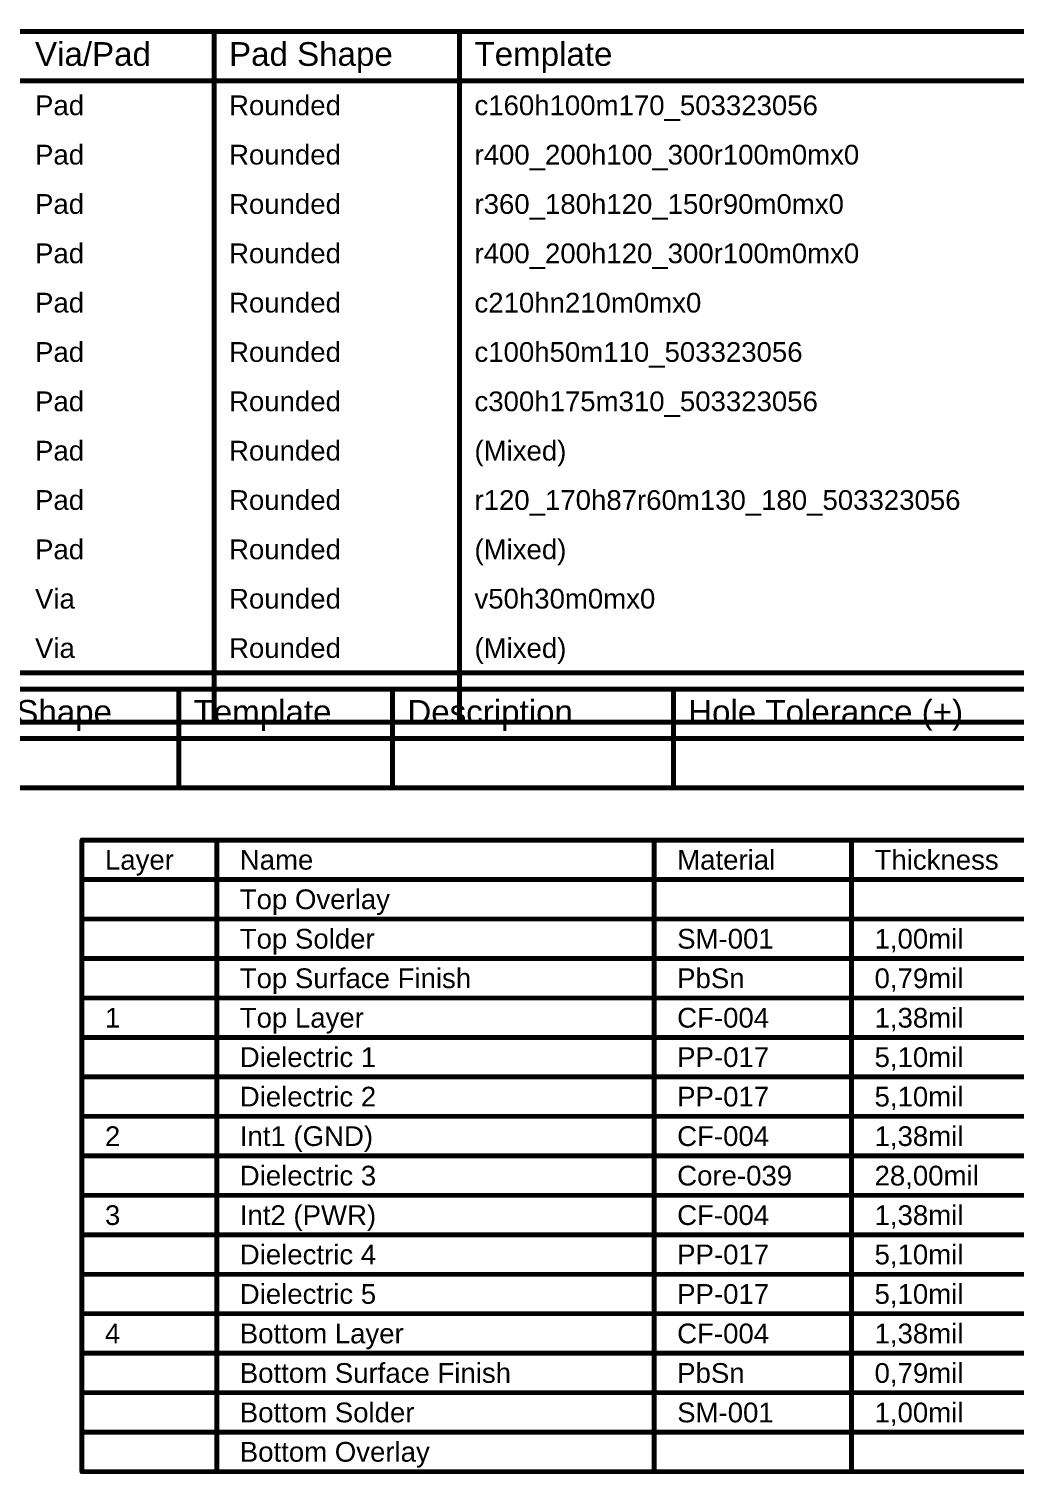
# Model space of a CAD drawing. Header units: inches. Extents: x -21 to 344, y -3 to 240.
# Drawn here: x 106.9 to 183, y 128.2 to 239.8 of the extents above; entities that cross this region are included whole.
import ezdxf

# ---------------------------------------------------------------- set-up
doc = ezdxf.new("R2010")
doc.units = ezdxf.units.IN
doc.layers.add('Drill Drawing', color=1, linetype='Continuous')
doc.layers.add('Top Layer', color=1, linetype='Continuous')
doc.styles.add('Arial', font='', dxfattribs={"height": 0.2})
doc.styles.get('Arial').set_extended_font_data('Arial')

msp = doc.modelspace()

# ---------------------------------------------------------------- linework, layer by layer
at = {"layer": 'Drill Drawing'}
for points in [[(-20.51, 239.58, 0.381, 0.381, 0), (343.67, 239.58, 0.381, 0.381, 0)], [(121.21, 186.24, 0.381, 0.381, 0), (121.21, 239.58, 0.381, 0.381, 0)], [(140.15, 186.24, 0.381, 0.381, 0), (140.15, 239.58, 0.381, 0.381, 0)], [(-20.51, 235.77, 0.381, 0.381, 0), (343.67, 235.77, 0.381, 0.381, 0)], [(-20.51, 190.05, 0.381, 0.381, 0), (343.67, 190.05, 0.381, 0.381, 0)], [(-20.51, 188.78, 0.381, 0.381, 0), (282.02, 188.78, 0.381, 0.381, 0)], [(-20.51, 188.78, 0.381, 0.381, 0), (282.02, 188.78, 0.381, 0.381, 0)], [(-20.51, 188.78, 0.381, 0.381, 0), (282.02, 188.78, 0.381, 0.381, 0)], [(-20.51, 188.78, 0.381, 0.381, 0), (282.02, 188.78, 0.381, 0.381, 0)], [(118.47, 181.16, 0.381, 0.381, 0), (118.47, 188.78, 0.381, 0.381, 0)], [(118.47, 181.16, 0.381, 0.381, 0), (118.47, 188.78, 0.381, 0.381, 0)], [(118.47, 181.16, 0.381, 0.381, 0), (118.47, 188.78, 0.381, 0.381, 0)], [(118.47, 181.16, 0.381, 0.381, 0), (118.47, 188.78, 0.381, 0.381, 0)], [(134.97, 181.16, 0.381, 0.381, 0), (134.97, 188.78, 0.381, 0.381, 0)], [(134.97, 181.16, 0.381, 0.381, 0), (134.97, 188.78, 0.381, 0.381, 0)], [(134.97, 181.16, 0.381, 0.381, 0), (134.97, 188.78, 0.381, 0.381, 0)], [(134.97, 181.16, 0.381, 0.381, 0), (134.97, 188.78, 0.381, 0.381, 0)], [(156.66, 181.16, 0.381, 0.381, 0), (156.66, 188.78, 0.381, 0.381, 0)], [(156.66, 181.16, 0.381, 0.381, 0), (156.66, 188.78, 0.381, 0.381, 0)], [(156.66, 181.16, 0.381, 0.381, 0), (156.66, 188.78, 0.381, 0.381, 0)], [(156.66, 181.16, 0.381, 0.381, 0), (156.66, 188.78, 0.381, 0.381, 0)], [(-20.51, 186.24, 0.381, 0.381, 0), (343.67, 186.24, 0.381, 0.381, 0)], [(-20.51, 184.97, 0.381, 0.381, 0), (282.02, 184.97, 0.381, 0.381, 0)], [(-20.51, 184.97, 0.381, 0.381, 0), (282.02, 184.97, 0.381, 0.381, 0)], [(-20.51, 184.97, 0.381, 0.381, 0), (282.02, 184.97, 0.381, 0.381, 0)], [(-20.51, 184.97, 0.381, 0.381, 0), (282.02, 184.97, 0.381, 0.381, 0)], [(-20.51, 184.97, 0.381, 0.381, 0), (282.02, 184.97, 0.381, 0.381, 0)], [(-20.51, 184.97, 0.381, 0.381, 0), (282.02, 184.97, 0.381, 0.381, 0)], [(-20.51, 184.97, 0.381, 0.381, 0), (282.02, 184.97, 0.381, 0.381, 0)], [(-20.51, 184.97, 0.381, 0.381, 0), (282.02, 184.97, 0.381, 0.381, 0)], [(-20.51, 181.16, 0.381, 0.381, 0), (282.02, 181.16, 0.381, 0.381, 0)], [(-20.51, 181.16, 0.381, 0.381, 0), (282.02, 181.16, 0.381, 0.381, 0)], [(-20.51, 181.16, 0.381, 0.381, 0), (282.02, 181.16, 0.381, 0.381, 0)], [(-20.51, 181.16, 0.381, 0.381, 0), (282.02, 181.16, 0.381, 0.381, 0)]]:
    msp.add_lwpolyline(points, format="xyseb", dxfattribs=at)
for points in [[(121.11, 239.58, 0.191, 0.191, 1), (121.3, 239.58, 0.191, 0.191, 1)], [(140.06, 239.58, 0.191, 0.191, 1), (140.25, 239.58, 0.191, 0.191, 1)], [(118.37, 188.78, 0.191, 0.191, 1), (118.56, 188.78, 0.191, 0.191, 1)], [(118.37, 188.78, 0.191, 0.191, 1), (118.56, 188.78, 0.191, 0.191, 1)], [(118.37, 188.78, 0.191, 0.191, 1), (118.56, 188.78, 0.191, 0.191, 1)], [(118.37, 188.78, 0.191, 0.191, 1), (118.56, 188.78, 0.191, 0.191, 1)], [(134.88, 188.78, 0.191, 0.191, 1), (135.07, 188.78, 0.191, 0.191, 1)], [(134.88, 188.78, 0.191, 0.191, 1), (135.07, 188.78, 0.191, 0.191, 1)], [(134.88, 188.78, 0.191, 0.191, 1), (135.07, 188.78, 0.191, 0.191, 1)], [(134.88, 188.78, 0.191, 0.191, 1), (135.07, 188.78, 0.191, 0.191, 1)], [(156.56, 188.78, 0.191, 0.191, 1), (156.75, 188.78, 0.191, 0.191, 1)], [(156.56, 188.78, 0.191, 0.191, 1), (156.75, 188.78, 0.191, 0.191, 1)], [(156.56, 188.78, 0.191, 0.191, 1), (156.75, 188.78, 0.191, 0.191, 1)], [(156.56, 188.78, 0.191, 0.191, 1), (156.75, 188.78, 0.191, 0.191, 1)], [(121.11, 186.24, 0.191, 0.191, 1), (121.3, 186.24, 0.191, 0.191, 1)], [(140.06, 186.24, 0.191, 0.191, 1), (140.25, 186.24, 0.191, 0.191, 1)], [(118.37, 181.16, 0.191, 0.191, 1), (118.56, 181.16, 0.191, 0.191, 1)], [(118.37, 181.16, 0.191, 0.191, 1), (118.56, 181.16, 0.191, 0.191, 1)], [(118.37, 181.16, 0.191, 0.191, 1), (118.56, 181.16, 0.191, 0.191, 1)], [(118.37, 181.16, 0.191, 0.191, 1), (118.56, 181.16, 0.191, 0.191, 1)], [(134.88, 181.16, 0.191, 0.191, 1), (135.07, 181.16, 0.191, 0.191, 1)], [(134.88, 181.16, 0.191, 0.191, 1), (135.07, 181.16, 0.191, 0.191, 1)], [(134.88, 181.16, 0.191, 0.191, 1), (135.07, 181.16, 0.191, 0.191, 1)], [(134.88, 181.16, 0.191, 0.191, 1), (135.07, 181.16, 0.191, 0.191, 1)], [(156.56, 181.16, 0.191, 0.191, 1), (156.75, 181.16, 0.191, 0.191, 1)], [(156.56, 181.16, 0.191, 0.191, 1), (156.75, 181.16, 0.191, 0.191, 1)], [(156.56, 181.16, 0.191, 0.191, 1), (156.75, 181.16, 0.191, 0.191, 1)], [(156.56, 181.16, 0.191, 0.191, 1), (156.75, 181.16, 0.191, 0.191, 1)]]:
    msp.add_lwpolyline(points, format="xyseb", close=True, dxfattribs=at)
at = {"layer": 'Top Layer'}
for points in [[(110.99, 177.13, 0.381, 0.381, 0), (229.83, 177.13, 0.381, 0.381, 0)], [(110.99, 128.36, 0.381, 0.381, 0), (110.99, 177.13, 0.381, 0.381, 0)], [(121.4, 128.36, 0.381, 0.381, 0), (121.4, 177.13, 0.381, 0.381, 0)], [(155.17, 128.36, 0.381, 0.381, 0), (155.17, 177.13, 0.381, 0.381, 0)], [(170.41, 128.36, 0.381, 0.381, 0), (170.41, 177.13, 0.381, 0.381, 0)], [(110.99, 174.08, 0.381, 0.381, 0), (229.83, 174.08, 0.381, 0.381, 0)], [(110.99, 171.04, 0.381, 0.381, 0), (121.4, 171.04, 0.381, 0.381, 0)], [(121.4, 171.04, 0.381, 0.381, 0), (155.17, 171.04, 0.381, 0.381, 0)], [(155.17, 171.04, 0.381, 0.381, 0), (170.41, 171.04, 0.381, 0.381, 0)], [(170.41, 171.04, 0.381, 0.381, 0), (186.92, 171.04, 0.381, 0.381, 0)], [(110.99, 167.99, 0.381, 0.381, 0), (121.4, 167.99, 0.381, 0.381, 0)], [(121.4, 167.99, 0.381, 0.381, 0), (155.17, 167.99, 0.381, 0.381, 0)], [(155.17, 167.99, 0.381, 0.381, 0), (170.41, 167.99, 0.381, 0.381, 0)], [(170.41, 167.99, 0.381, 0.381, 0), (186.92, 167.99, 0.381, 0.381, 0)], [(110.99, 164.94, 0.381, 0.381, 0), (121.4, 164.94, 0.381, 0.381, 0)], [(121.4, 164.94, 0.381, 0.381, 0), (155.17, 164.94, 0.381, 0.381, 0)], [(155.17, 164.94, 0.381, 0.381, 0), (170.41, 164.94, 0.381, 0.381, 0)], [(170.41, 164.94, 0.381, 0.381, 0), (186.92, 164.94, 0.381, 0.381, 0)], [(110.99, 161.89, 0.381, 0.381, 0), (121.4, 161.89, 0.381, 0.381, 0)], [(121.4, 161.89, 0.381, 0.381, 0), (155.17, 161.89, 0.381, 0.381, 0)], [(155.17, 161.89, 0.381, 0.381, 0), (170.41, 161.89, 0.381, 0.381, 0)], [(170.41, 161.89, 0.381, 0.381, 0), (186.92, 161.89, 0.381, 0.381, 0)], [(110.99, 158.84, 0.381, 0.381, 0), (121.4, 158.84, 0.381, 0.381, 0)], [(121.4, 158.84, 0.381, 0.381, 0), (155.17, 158.84, 0.381, 0.381, 0)], [(155.17, 158.84, 0.381, 0.381, 0), (170.41, 158.84, 0.381, 0.381, 0)], [(170.41, 158.84, 0.381, 0.381, 0), (186.92, 158.84, 0.381, 0.381, 0)], [(110.99, 155.8, 0.381, 0.381, 0), (121.4, 155.8, 0.381, 0.381, 0)], [(121.4, 155.8, 0.381, 0.381, 0), (155.17, 155.8, 0.381, 0.381, 0)], [(155.17, 155.8, 0.381, 0.381, 0), (170.41, 155.8, 0.381, 0.381, 0)], [(170.41, 155.8, 0.381, 0.381, 0), (186.92, 155.8, 0.381, 0.381, 0)], [(110.99, 152.75, 0.381, 0.381, 0), (121.4, 152.75, 0.381, 0.381, 0)], [(121.4, 152.75, 0.381, 0.381, 0), (155.17, 152.75, 0.381, 0.381, 0)], [(155.17, 152.75, 0.381, 0.381, 0), (170.41, 152.75, 0.381, 0.381, 0)], [(170.41, 152.75, 0.381, 0.381, 0), (186.92, 152.75, 0.381, 0.381, 0)], [(110.99, 149.7, 0.381, 0.381, 0), (121.4, 149.7, 0.381, 0.381, 0)], [(121.4, 149.7, 0.381, 0.381, 0), (155.17, 149.7, 0.381, 0.381, 0)], [(155.17, 149.7, 0.381, 0.381, 0), (170.41, 149.7, 0.381, 0.381, 0)], [(170.41, 149.7, 0.381, 0.381, 0), (186.92, 149.7, 0.381, 0.381, 0)], [(110.99, 146.65, 0.381, 0.381, 0), (121.4, 146.65, 0.381, 0.381, 0)], [(121.4, 146.65, 0.381, 0.381, 0), (155.17, 146.65, 0.381, 0.381, 0)], [(155.17, 146.65, 0.381, 0.381, 0), (170.41, 146.65, 0.381, 0.381, 0)], [(170.41, 146.65, 0.381, 0.381, 0), (186.92, 146.65, 0.381, 0.381, 0)], [(110.99, 143.6, 0.381, 0.381, 0), (121.4, 143.6, 0.381, 0.381, 0)], [(121.4, 143.6, 0.381, 0.381, 0), (155.17, 143.6, 0.381, 0.381, 0)], [(155.17, 143.6, 0.381, 0.381, 0), (170.41, 143.6, 0.381, 0.381, 0)], [(170.41, 143.6, 0.381, 0.381, 0), (186.92, 143.6, 0.381, 0.381, 0)], [(110.99, 140.56, 0.381, 0.381, 0), (121.4, 140.56, 0.381, 0.381, 0)], [(121.4, 140.56, 0.381, 0.381, 0), (155.17, 140.56, 0.381, 0.381, 0)], [(155.17, 140.56, 0.381, 0.381, 0), (170.41, 140.56, 0.381, 0.381, 0)], [(170.41, 140.56, 0.381, 0.381, 0), (186.92, 140.56, 0.381, 0.381, 0)], [(110.99, 137.51, 0.381, 0.381, 0), (121.4, 137.51, 0.381, 0.381, 0)], [(121.4, 137.51, 0.381, 0.381, 0), (155.17, 137.51, 0.381, 0.381, 0)], [(155.17, 137.51, 0.381, 0.381, 0), (170.41, 137.51, 0.381, 0.381, 0)], [(170.41, 137.51, 0.381, 0.381, 0), (186.92, 137.51, 0.381, 0.381, 0)], [(110.99, 134.46, 0.381, 0.381, 0), (121.4, 134.46, 0.381, 0.381, 0)], [(121.4, 134.46, 0.381, 0.381, 0), (155.17, 134.46, 0.381, 0.381, 0)], [(155.17, 134.46, 0.381, 0.381, 0), (170.41, 134.46, 0.381, 0.381, 0)], [(170.41, 134.46, 0.381, 0.381, 0), (186.92, 134.46, 0.381, 0.381, 0)], [(110.99, 131.41, 0.381, 0.381, 0), (121.4, 131.41, 0.381, 0.381, 0)], [(121.4, 131.41, 0.381, 0.381, 0), (155.17, 131.41, 0.381, 0.381, 0)], [(155.17, 131.41, 0.381, 0.381, 0), (170.41, 131.41, 0.381, 0.381, 0)], [(170.41, 131.41, 0.381, 0.381, 0), (186.92, 131.41, 0.381, 0.381, 0)], [(110.99, 128.36, 0.381, 0.381, 0), (121.4, 128.36, 0.381, 0.381, 0)], [(121.4, 128.36, 0.381, 0.381, 0), (155.17, 128.36, 0.381, 0.381, 0)], [(155.17, 128.36, 0.381, 0.381, 0), (170.41, 128.36, 0.381, 0.381, 0)], [(170.41, 128.36, 0.381, 0.381, 0), (186.92, 128.36, 0.381, 0.381, 0)]]:
    msp.add_lwpolyline(points, format="xyseb", dxfattribs=at)
for points in [[(110.9, 177.13, 0.191, 0.191, 1), (111.09, 177.13, 0.191, 0.191, 1)], [(110.9, 177.13, 0.191, 0.191, 1), (111.09, 177.13, 0.191, 0.191, 1)], [(121.31, 177.13, 0.191, 0.191, 1), (121.5, 177.13, 0.191, 0.191, 1)], [(155.08, 177.13, 0.191, 0.191, 1), (155.27, 177.13, 0.191, 0.191, 1)], [(170.32, 177.13, 0.191, 0.191, 1), (170.51, 177.13, 0.191, 0.191, 1)], [(110.9, 174.08, 0.191, 0.191, 1), (111.09, 174.08, 0.191, 0.191, 1)], [(110.9, 171.04, 0.191, 0.191, 1), (111.09, 171.04, 0.191, 0.191, 1)], [(121.31, 171.04, 0.191, 0.191, 1), (121.5, 171.04, 0.191, 0.191, 1)], [(121.31, 171.04, 0.191, 0.191, 1), (121.5, 171.04, 0.191, 0.191, 1)], [(155.08, 171.04, 0.191, 0.191, 1), (155.27, 171.04, 0.191, 0.191, 1)], [(155.08, 171.04, 0.191, 0.191, 1), (155.27, 171.04, 0.191, 0.191, 1)], [(170.32, 171.04, 0.191, 0.191, 1), (170.51, 171.04, 0.191, 0.191, 1)], [(170.32, 171.04, 0.191, 0.191, 1), (170.51, 171.04, 0.191, 0.191, 1)], [(110.9, 167.99, 0.191, 0.191, 1), (111.09, 167.99, 0.191, 0.191, 1)], [(121.31, 167.99, 0.191, 0.191, 1), (121.5, 167.99, 0.191, 0.191, 1)], [(121.31, 167.99, 0.191, 0.191, 1), (121.5, 167.99, 0.191, 0.191, 1)], [(155.08, 167.99, 0.191, 0.191, 1), (155.27, 167.99, 0.191, 0.191, 1)], [(155.08, 167.99, 0.191, 0.191, 1), (155.27, 167.99, 0.191, 0.191, 1)], [(170.32, 167.99, 0.191, 0.191, 1), (170.51, 167.99, 0.191, 0.191, 1)], [(170.32, 167.99, 0.191, 0.191, 1), (170.51, 167.99, 0.191, 0.191, 1)], [(110.9, 164.94, 0.191, 0.191, 1), (111.09, 164.94, 0.191, 0.191, 1)], [(121.31, 164.94, 0.191, 0.191, 1), (121.5, 164.94, 0.191, 0.191, 1)], [(121.31, 164.94, 0.191, 0.191, 1), (121.5, 164.94, 0.191, 0.191, 1)], [(155.08, 164.94, 0.191, 0.191, 1), (155.27, 164.94, 0.191, 0.191, 1)], [(155.08, 164.94, 0.191, 0.191, 1), (155.27, 164.94, 0.191, 0.191, 1)], [(170.32, 164.94, 0.191, 0.191, 1), (170.51, 164.94, 0.191, 0.191, 1)], [(170.32, 164.94, 0.191, 0.191, 1), (170.51, 164.94, 0.191, 0.191, 1)], [(110.9, 161.89, 0.191, 0.191, 1), (111.09, 161.89, 0.191, 0.191, 1)], [(121.31, 161.89, 0.191, 0.191, 1), (121.5, 161.89, 0.191, 0.191, 1)], [(121.31, 161.89, 0.191, 0.191, 1), (121.5, 161.89, 0.191, 0.191, 1)], [(155.08, 161.89, 0.191, 0.191, 1), (155.27, 161.89, 0.191, 0.191, 1)], [(155.08, 161.89, 0.191, 0.191, 1), (155.27, 161.89, 0.191, 0.191, 1)], [(170.32, 161.89, 0.191, 0.191, 1), (170.51, 161.89, 0.191, 0.191, 1)], [(170.32, 161.89, 0.191, 0.191, 1), (170.51, 161.89, 0.191, 0.191, 1)], [(110.9, 158.84, 0.191, 0.191, 1), (111.09, 158.84, 0.191, 0.191, 1)], [(121.31, 158.84, 0.191, 0.191, 1), (121.5, 158.84, 0.191, 0.191, 1)], [(121.31, 158.84, 0.191, 0.191, 1), (121.5, 158.84, 0.191, 0.191, 1)], [(155.08, 158.84, 0.191, 0.191, 1), (155.27, 158.84, 0.191, 0.191, 1)], [(155.08, 158.84, 0.191, 0.191, 1), (155.27, 158.84, 0.191, 0.191, 1)], [(170.32, 158.84, 0.191, 0.191, 1), (170.51, 158.84, 0.191, 0.191, 1)], [(170.32, 158.84, 0.191, 0.191, 1), (170.51, 158.84, 0.191, 0.191, 1)], [(110.9, 155.8, 0.191, 0.191, 1), (111.09, 155.8, 0.191, 0.191, 1)], [(121.31, 155.8, 0.191, 0.191, 1), (121.5, 155.8, 0.191, 0.191, 1)], [(121.31, 155.8, 0.191, 0.191, 1), (121.5, 155.8, 0.191, 0.191, 1)], [(155.08, 155.8, 0.191, 0.191, 1), (155.27, 155.8, 0.191, 0.191, 1)], [(155.08, 155.8, 0.191, 0.191, 1), (155.27, 155.8, 0.191, 0.191, 1)], [(170.32, 155.8, 0.191, 0.191, 1), (170.51, 155.8, 0.191, 0.191, 1)], [(170.32, 155.8, 0.191, 0.191, 1), (170.51, 155.8, 0.191, 0.191, 1)], [(110.9, 152.75, 0.191, 0.191, 1), (111.09, 152.75, 0.191, 0.191, 1)], [(121.31, 152.75, 0.191, 0.191, 1), (121.5, 152.75, 0.191, 0.191, 1)], [(121.31, 152.75, 0.191, 0.191, 1), (121.5, 152.75, 0.191, 0.191, 1)], [(155.08, 152.75, 0.191, 0.191, 1), (155.27, 152.75, 0.191, 0.191, 1)], [(155.08, 152.75, 0.191, 0.191, 1), (155.27, 152.75, 0.191, 0.191, 1)], [(170.32, 152.75, 0.191, 0.191, 1), (170.51, 152.75, 0.191, 0.191, 1)], [(170.32, 152.75, 0.191, 0.191, 1), (170.51, 152.75, 0.191, 0.191, 1)], [(110.9, 149.7, 0.191, 0.191, 1), (111.09, 149.7, 0.191, 0.191, 1)], [(121.31, 149.7, 0.191, 0.191, 1), (121.5, 149.7, 0.191, 0.191, 1)], [(121.31, 149.7, 0.191, 0.191, 1), (121.5, 149.7, 0.191, 0.191, 1)], [(155.08, 149.7, 0.191, 0.191, 1), (155.27, 149.7, 0.191, 0.191, 1)], [(155.08, 149.7, 0.191, 0.191, 1), (155.27, 149.7, 0.191, 0.191, 1)], [(170.32, 149.7, 0.191, 0.191, 1), (170.51, 149.7, 0.191, 0.191, 1)], [(170.32, 149.7, 0.191, 0.191, 1), (170.51, 149.7, 0.191, 0.191, 1)], [(110.9, 146.65, 0.191, 0.191, 1), (111.09, 146.65, 0.191, 0.191, 1)], [(121.31, 146.65, 0.191, 0.191, 1), (121.5, 146.65, 0.191, 0.191, 1)], [(121.31, 146.65, 0.191, 0.191, 1), (121.5, 146.65, 0.191, 0.191, 1)], [(155.08, 146.65, 0.191, 0.191, 1), (155.27, 146.65, 0.191, 0.191, 1)], [(155.08, 146.65, 0.191, 0.191, 1), (155.27, 146.65, 0.191, 0.191, 1)], [(170.32, 146.65, 0.191, 0.191, 1), (170.51, 146.65, 0.191, 0.191, 1)], [(170.32, 146.65, 0.191, 0.191, 1), (170.51, 146.65, 0.191, 0.191, 1)], [(110.9, 143.6, 0.191, 0.191, 1), (111.09, 143.6, 0.191, 0.191, 1)], [(121.31, 143.6, 0.191, 0.191, 1), (121.5, 143.6, 0.191, 0.191, 1)], [(121.31, 143.6, 0.191, 0.191, 1), (121.5, 143.6, 0.191, 0.191, 1)], [(155.08, 143.6, 0.191, 0.191, 1), (155.27, 143.6, 0.191, 0.191, 1)], [(155.08, 143.6, 0.191, 0.191, 1), (155.27, 143.6, 0.191, 0.191, 1)], [(170.32, 143.6, 0.191, 0.191, 1), (170.51, 143.6, 0.191, 0.191, 1)], [(170.32, 143.6, 0.191, 0.191, 1), (170.51, 143.6, 0.191, 0.191, 1)], [(110.9, 140.56, 0.191, 0.191, 1), (111.09, 140.56, 0.191, 0.191, 1)], [(121.31, 140.56, 0.191, 0.191, 1), (121.5, 140.56, 0.191, 0.191, 1)], [(121.31, 140.56, 0.191, 0.191, 1), (121.5, 140.56, 0.191, 0.191, 1)], [(155.08, 140.56, 0.191, 0.191, 1), (155.27, 140.56, 0.191, 0.191, 1)], [(155.08, 140.56, 0.191, 0.191, 1), (155.27, 140.56, 0.191, 0.191, 1)], [(170.32, 140.56, 0.191, 0.191, 1), (170.51, 140.56, 0.191, 0.191, 1)], [(170.32, 140.56, 0.191, 0.191, 1), (170.51, 140.56, 0.191, 0.191, 1)], [(110.9, 137.51, 0.191, 0.191, 1), (111.09, 137.51, 0.191, 0.191, 1)], [(121.31, 137.51, 0.191, 0.191, 1), (121.5, 137.51, 0.191, 0.191, 1)], [(121.31, 137.51, 0.191, 0.191, 1), (121.5, 137.51, 0.191, 0.191, 1)], [(155.08, 137.51, 0.191, 0.191, 1), (155.27, 137.51, 0.191, 0.191, 1)], [(155.08, 137.51, 0.191, 0.191, 1), (155.27, 137.51, 0.191, 0.191, 1)], [(170.32, 137.51, 0.191, 0.191, 1), (170.51, 137.51, 0.191, 0.191, 1)], [(170.32, 137.51, 0.191, 0.191, 1), (170.51, 137.51, 0.191, 0.191, 1)], [(110.9, 134.46, 0.191, 0.191, 1), (111.09, 134.46, 0.191, 0.191, 1)], [(121.31, 134.46, 0.191, 0.191, 1), (121.5, 134.46, 0.191, 0.191, 1)], [(121.31, 134.46, 0.191, 0.191, 1), (121.5, 134.46, 0.191, 0.191, 1)], [(155.08, 134.46, 0.191, 0.191, 1), (155.27, 134.46, 0.191, 0.191, 1)], [(155.08, 134.46, 0.191, 0.191, 1), (155.27, 134.46, 0.191, 0.191, 1)], [(170.32, 134.46, 0.191, 0.191, 1), (170.51, 134.46, 0.191, 0.191, 1)], [(170.32, 134.46, 0.191, 0.191, 1), (170.51, 134.46, 0.191, 0.191, 1)], [(110.9, 131.41, 0.191, 0.191, 1), (111.09, 131.41, 0.191, 0.191, 1)], [(121.31, 131.41, 0.191, 0.191, 1), (121.5, 131.41, 0.191, 0.191, 1)], [(121.31, 131.41, 0.191, 0.191, 1), (121.5, 131.41, 0.191, 0.191, 1)], [(155.08, 131.41, 0.191, 0.191, 1), (155.27, 131.41, 0.191, 0.191, 1)], [(155.08, 131.41, 0.191, 0.191, 1), (155.27, 131.41, 0.191, 0.191, 1)], [(170.32, 131.41, 0.191, 0.191, 1), (170.51, 131.41, 0.191, 0.191, 1)], [(170.32, 131.41, 0.191, 0.191, 1), (170.51, 131.41, 0.191, 0.191, 1)], [(110.9, 128.36, 0.191, 0.191, 1), (111.09, 128.36, 0.191, 0.191, 1)], [(110.9, 128.36, 0.191, 0.191, 1), (111.09, 128.36, 0.191, 0.191, 1)], [(121.31, 128.36, 0.191, 0.191, 1), (121.5, 128.36, 0.191, 0.191, 1)], [(121.31, 128.36, 0.191, 0.191, 1), (121.5, 128.36, 0.191, 0.191, 1)], [(121.31, 128.36, 0.191, 0.191, 1), (121.5, 128.36, 0.191, 0.191, 1)], [(155.08, 128.36, 0.191, 0.191, 1), (155.27, 128.36, 0.191, 0.191, 1)], [(155.08, 128.36, 0.191, 0.191, 1), (155.27, 128.36, 0.191, 0.191, 1)], [(155.08, 128.36, 0.191, 0.191, 1), (155.27, 128.36, 0.191, 0.191, 1)], [(170.32, 128.36, 0.191, 0.191, 1), (170.51, 128.36, 0.191, 0.191, 1)], [(170.32, 128.36, 0.191, 0.191, 1), (170.51, 128.36, 0.191, 0.191, 1)], [(170.32, 128.36, 0.191, 0.191, 1), (170.51, 128.36, 0.191, 0.191, 1)]]:
    msp.add_lwpolyline(points, format="xyseb", close=True, dxfattribs=at)

# ---------------------------------------------------------------- texts
at = {"layer": 'Drill Drawing', "style": 'Arial'}
for s, height, p in [('Via/Pad', 1.829, (107.37, 236.92)), ('Pad Shape', 1.829, (122.35, 236.92)), ('Template', 1.829, (141.3, 236.92)), ('Pad', 1.524, (107.37, 233.11)), ('Rounded', 1.524, (122.35, 233.11)), ('c160h100m170_503323056', 1.524, (141.3, 233.11)), ('Pad', 1.524, (107.37, 229.3)), ('Rounded', 1.524, (122.35, 229.3)), ('r400_200h100_300r100m0mx0', 1.524, (141.3, 229.3)), ('Pad', 1.524, (107.37, 225.49)), ('Rounded', 1.524, (122.35, 225.49)), ('r360_180h120_150r90m0mx0', 1.524, (141.3, 225.49)), ('Pad', 1.524, (107.37, 221.68)), ('Rounded', 1.524, (122.35, 221.68)), ('r400_200h120_300r100m0mx0', 1.524, (141.3, 221.68)), ('Pad', 1.524, (107.37, 217.87)), ('Rounded', 1.524, (122.35, 217.87)), ('c210hn210m0mx0', 1.524, (141.3, 217.87)), ('Pad', 1.524, (107.37, 214.06)), ('Rounded', 1.524, (122.35, 214.06)), ('c100h50m110_503323056', 1.524, (141.3, 214.06)), ('Pad', 1.524, (107.37, 210.25)), ('Rounded', 1.524, (122.35, 210.25)), ('c300h175m310_503323056', 1.524, (141.3, 210.25)), ('Pad', 1.524, (107.37, 206.44)), ('Rounded', 1.524, (122.35, 206.44)), ('(Mixed)', 1.524, (141.3, 206.44)), ('Pad', 1.524, (107.37, 202.63)), ('Rounded', 1.524, (122.35, 202.63)), ('r120_170h87r60m130_180_503323056', 1.524, (141.3, 202.63)), ('Pad', 1.524, (107.37, 198.82)), ('Rounded', 1.524, (122.35, 198.82)), ('(Mixed)', 1.524, (141.3, 198.82)), ('Via', 1.524, (107.37, 195.01)), ('Rounded', 1.524, (122.35, 195.01)), ('v50h30m0mx0', 1.524, (141.3, 195.01)), ('Via', 1.524, (107.37, 191.2)), ('Rounded', 1.524, (122.35, 191.2)), ('(Mixed)', 1.524, (141.3, 191.2)), ('Pad Shape', 1.829, (100.67, 186.12)), ('Pad Shape', 1.829, (100.67, 186.12)), ('Pad Shape', 1.829, (100.67, 186.12)), ('Pad Shape', 1.829, (100.67, 186.12)), ('Template', 1.829, (119.61, 186.12)), ('Template', 1.829, (119.61, 186.12)), ('Template', 1.829, (119.61, 186.12)), ('Template', 1.829, (119.61, 186.12)), ('Description', 1.8288, (136.12, 186.12)), ('Description', 1.8288, (136.12, 186.12)), ('Description', 1.8288, (136.12, 186.12)), ('Description', 1.8288, (136.12, 186.12)), ('Hole Tolerance (+)', 1.8288, (157.8, 186.12)), ('Hole Tolerance (+)', 1.8288, (157.8, 186.12)), ('Hole Tolerance (+)', 1.8288, (157.8, 186.12)), ('Hole Tolerance (+)', 1.8288, (157.8, 186.12))]:
    msp.add_text(s, height=height, dxfattribs=at).set_placement(p)
at = {"layer": 'Top Layer', "style": 'Arial'}
for s, height, p in [('Layer', 1.524, (112.77, 174.85)), ('Name', 1.524, (123.18, 174.85)), ('Material', 1.524, (156.95, 174.85)), ('Thickness', 1.524, (172.19, 174.85)), ('Top Overlay', 1.524, (123.18, 171.8)), ('Top Solder', 1.524, (123.18, 168.75)), ('SM-001', 1.524, (156.95, 168.75)), ('1,00mil', 1.524, (172.19, 168.75)), ('Top Surface Finish', 1.524, (123.18, 165.7)), ('PbSn', 1.524, (156.95, 165.7)), ('0,79mil', 1.524, (172.19, 165.7)), ('1', 1.52, (112.77, 162.65)), ('Top Layer', 1.524, (123.18, 162.65)), ('CF-004', 1.524, (156.95, 162.65)), ('1,38mil', 1.524, (172.19, 162.65)), ('Dielectric 1', 1.524, (123.18, 159.61)), ('PP-017', 1.524, (156.95, 159.61)), ('5,10mil', 1.524, (172.19, 159.61)), ('Dielectric 2', 1.524, (123.18, 156.56)), ('PP-017', 1.524, (156.95, 156.56)), ('5,10mil', 1.524, (172.19, 156.56)), ('2', 1.52, (112.77, 153.51)), ('Int1 (GND)', 1.524, (123.18, 153.51)), ('CF-004', 1.524, (156.95, 153.51)), ('1,38mil', 1.524, (172.19, 153.51)), ('Dielectric 3', 1.524, (123.18, 150.46)), ('Core-039', 1.524, (156.95, 150.46)), ('28,00mil', 1.524, (172.19, 150.46)), ('3', 1.52, (112.77, 147.41)), ('Int2 (PWR)', 1.524, (123.18, 147.41)), ('CF-004', 1.524, (156.95, 147.41)), ('1,38mil', 1.524, (172.19, 147.41)), ('Dielectric 4', 1.524, (123.18, 144.37)), ('PP-017', 1.524, (156.95, 144.37)), ('5,10mil', 1.524, (172.19, 144.37)), ('Dielectric 5', 1.524, (123.18, 141.32)), ('PP-017', 1.524, (156.95, 141.32)), ('5,10mil', 1.524, (172.19, 141.32)), ('4', 1.52, (112.77, 138.27)), ('Bottom Layer', 1.524, (123.18, 138.27)), ('CF-004', 1.524, (156.95, 138.27)), ('1,38mil', 1.524, (172.19, 138.27)), ('Bottom Surface Finish', 1.524, (123.18, 135.22)), ('PbSn', 1.524, (156.95, 135.22)), ('0,79mil', 1.524, (172.19, 135.22)), ('Bottom Solder', 1.524, (123.18, 132.17)), ('SM-001', 1.524, (156.95, 132.17)), ('1,00mil', 1.524, (172.19, 132.17)), ('Bottom Overlay', 1.524, (123.18, 129.13))]:
    msp.add_text(s, height=height, dxfattribs=at).set_placement(p)

doc.saveas('drawing.dxf')
